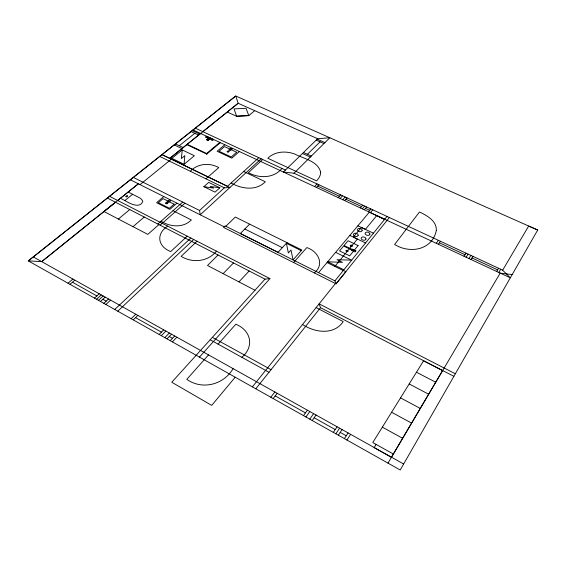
<?xml version="1.0" encoding="UTF-8"?>
<svg xmlns="http://www.w3.org/2000/svg" width="566" height="566" viewBox="0 0 566 566"><rect width="100%" height="100%" fill="white"/><g stroke="black" fill="none" stroke-linecap="round" stroke-linejoin="round"><path stroke-width="0.85" d="M184.099 164.267L194.364 155.721L182.252 149.94L171.866 158.367L184.099 164.267L184.827 155.643L181.318 158.53L182.273 149.955M537.7 230.029L400.219 469.999L28.3 260.876L235.76 96.001L537.7 230.029L528.686 226.032L502.665 270.18L510.313 277.828L192.999 129.904M388 463.13L500.195 273.116L512.173 274.595M498.802 272.465L500.698 269.26M496.644 271.454L498.547 268.263M376.121 444.416L374.126 447.649L391.41 457.314L442.577 370.603L423.559 360.818L372.782 442.562L393.349 454.024M471.011 259.504L473.006 256.398M468.896 258.52L470.905 255.422M346.916 440.03L350.616 434.348M466.108 257.219L468.124 254.127M344.404 438.615L348.111 432.948M464.007 256.242L466.03 253.151M338.341 435.204L342.076 429.58M335.836 433.797L339.593 428.186M333.339 432.396L337.103 426.792M438.317 244.264L440.426 241.257M312.213 420.517L316.076 415.034M436.259 243.309L438.381 240.309M309.765 419.137L313.635 413.675M305.93 416.979L309.821 411.539M303.496 415.614L307.402 410.187M273.173 398.563L277.213 393.306M270.796 397.226L274.85 391.983M255.79 388.792L320.526 307.699L319.118 303.857L455.354 373.765M252.365 386.861L335.468 283.531M389.358 217.528L336.07 283.828L223.584 227.419L225.134 225.912L334.938 280.87L336.07 283.828L345.883 271.673L343.371 270.428M334.938 280.87L386.988 216.431M334.831 266.402L357.365 239.064L353.333 237.133L361.412 227.426L365.431 229.329L376.73 215.611L384.625 219.339L369.301 212.193L318.559 272.678M235.201 377.211L211.698 405.39L171.774 382.241L265.015 279.144L269.947 278.621L199.43 357.104M370.419 212.611L372.761 209.816M368.466 211.705L370.815 208.911M241.908 357.316C254.629 346.307 251.007 330.466 235.838 324.212L218.094 344.163M233.1 368.643C223.761 384.738 202.189 390.342 186.801 379.333L208.536 354.903M314.335 272.932C324.99 264.11 318.064 251.389 306.85 247.568L293.598 262.532M364.271 209.745L366.634 206.972M362.332 208.84L364.695 206.074M360.393 207.941L362.764 205.175M344.652 200.597L347.078 197.881M342.741 199.706L345.168 196.996M340.102 198.475L342.536 195.772M338.192 197.591L340.64 194.895M278.005 252.358L286.955 242.637M238.944 281.889L249.153 270.987M172.397 341.899L176.861 337.195M170.225 340.675L174.696 335.985M316.415 187.438L318.92 184.806M314.547 186.568L317.059 183.936M166.998 338.864L171.491 334.188M164.833 337.647L169.333 332.985M223.131 273.647L233.503 262.935M161.338 335.68L165.845 331.039M159.18 334.471L163.701 329.837M218.052 254.99L207.517 265.511L254.976 290.245M249.656 224.157L240.331 233.489L277.984 252.302M216.431 251.162C208.04 261.867 192.376 263.282 181.134 256.356L197.039 241.215M317.653 138.734L283.382 172.036L293.995 173.224L329.858 137.729L317.653 138.734L238.152 103.267L235.76 96.001L28.3 260.876L41.714 261.626L115.535 202.253L103.946 211.528L147.811 234.388L158.926 224.575M307.409 154.277L320.094 141.833M133.251 319.889L137.871 315.389M225.855 226.237L235.315 217.068L301.841 250.002L293.046 259.886L291.016 250.016L288.356 252.96L286.41 243.231M131.149 318.708L135.769 314.222M281.925 168.442C273.788 178.531 259.016 178.509 248.354 172.687L262.659 159.485M117.785 311.194L193.664 239.482M114.742 309.482L190.813 238.017M187.226 236.178L170.691 251.594C157.737 246.543 155.763 233.815 167.678 226.145M105.87 304.494L110.582 300.136M103.811 303.341L108.538 298.997M261.145 158.777L200.244 214.804L199.543 210.46L133.258 177.356M199.543 210.46L224.362 187.799L229.916 187.509L161.883 154.568L227.49 186.306L258.782 157.681M100.472 301.459L105.212 297.136M98.434 300.313L103.175 295.997M96.531 299.244L101.279 294.936M219.834 187.785L215.045 192.129L203.866 186.667L208.705 182.379L219.834 187.785L210.262 186.447L213.665 188.103L203.866 186.667M94.494 298.098L99.255 293.796M160.121 225.19L184.976 203.187M239.376 151.525L231.819 158.176L217.139 151.271L224.808 144.733M157.85 224.023L182.747 202.076M176.967 203.166L169.864 209.392L156.598 202.685L163.786 196.558M205.911 178.842L218.773 167.593C209.661 162.463 197.584 163.425 190.339 171.279M70 284.323L74.839 280.149M132.996 226.669L144.252 217.026M68.012 283.205L72.858 279.045M206.746 154.094L220.365 142.66M206.215 153.839L219.792 142.391M254.714 110.66L248.835 115.598L236.503 116.228L227.228 112.04M211.889 140.05L212.866 139.264M118.379 219.049L129.763 209.576M209.696 137.786L206.703 139.441L206.717 140.021L208.578 140.311L208.96 139.194L210.311 138.076M206.18 137.382L207.142 136.597M120.537 198.319L124.902 200.555L132.6 194.272M140.028 184.629L171.399 159.166L169.772 158.381L200.59 133.442M117.707 200.498L138.359 183.794L41.714 261.626M169.758 158.388L238.152 103.267L202.805 131.652M179.288 145.71L194.81 133.3M206.76 139.406L208.599 140.29L206.746 139.427M347.397 251.233C345.423 251.778 347 249.394 347.496 251.113M351.684 246.033C349.731 246.571 351.274 244.215 351.783 245.913M327.714 261.768L342.494 262.376L337.046 259.695L351.564 260.155L335.617 252.358M167.027 202.522L165.788 202.621L165.477 203.236L166.05 203.781L167.288 203.682L167.331 202.678M317.215 139.158L324.934 142.604M316.231 140.113L323.957 143.566M303.489 152.495L311.335 156.06M302.463 153.492L310.317 157.065M293.995 173.224L502.665 270.18M195.228 128.128L285.413 170.062M317.668 186.115L339.416 196.239M345.868 199.239L361.582 206.555M365.452 208.359L369.64 210.304M439.372 242.757L465.019 254.693M472.009 257.947L497.599 269.855M208.734 138.578L205.451 137.043L206.413 136.257L213.623 139.618L212.667 140.41L209.349 138.868M208.437 138.826L209.052 139.109M192.178 130.548L199.848 134.135M190.975 131.503L198.652 135.104M187.219 144.316L207.149 153.754M243.663 171.505L265.32 181.764C256.193 191.166 241.484 188.973 231.112 182.995M186.808 144.648L206.802 154.115M357.903 225.834L373.397 233.171M175.403 143.856L183.179 147.57M174.144 144.854L181.934 148.575M349.852 235.435L365.509 242.934M159.626 156.365L224.362 187.799M327.7 261.789L343.817 269.749M327.035 262.546L343.244 270.562M286.368 243.281L301.261 250.653M244.809 229.011L282.264 247.646M130.258 179.74L224.207 226.817M172.984 210.679L191.358 219.969C183.243 228.19 170.175 227.016 161.034 221.214M128.263 192.072L139.816 197.966L141.663 199.381L142.774 201.404C140.035 209.123 129.352 203.328 124.902 200.555M109.471 196.282L269.947 278.621M107.292 198.015L265.015 279.144M320.526 307.699L453.897 376.312M316.104 307.607L343.215 321.58C333.926 335.461 314.717 332.617 302.527 324.488M416.477 372.23L435.707 382.234M409.168 383.953L428.639 394.198M400.523 397.877L420.227 408.39M391.587 412.267L411.553 423.078M382.347 427.16L402.582 438.268M212.377 337.343L271.057 369.662M210.17 339.784L268.977 372.272M33.281 256.914L403.657 464.007M72.427 282.229L96.878 295.94M102.849 299.294L106.182 301.162M135.564 317.632L161.444 332.143M169.255 336.522L172.467 338.327M275.196 395.924L305.456 412.89M314.151 417.765L335.228 429.587M340.216 432.382L346.265 435.77M320.689 172.227C320.653 175.559 318.814 178.538 316.55 180.865L267.803 158.268C274.899 151.249 285.979 150.69 294.928 154.122C303.779 158.735 317.851 161.027 320.689 172.227M228.558 151.603L227.454 151.674L228.558 151.603M228.968 151.575L228.197 152.24L227.044 151.702L227.815 151.037L228.968 151.575M167.147 203.102C166.05 204.623 165.583 201.786 167.147 203.102M436.308 230.617C432.198 250.151 409.883 253.978 394.622 244.491L419.484 211.981C426.983 215.568 436.952 220.945 436.308 230.617M369.909 234.154C369.294 236.135 366.046 235.576 365.24 233.956L365.127 233.312C365.756 231.345 368.982 231.911 369.796 233.517L369.909 234.154M365.969 239.015C365.353 241.01 362.063 240.458 361.264 238.81L361.15 238.166C361.78 236.178 365.049 236.73 365.855 238.371L365.969 239.015M362.148 230.468C361.518 232.428 358.292 231.883 357.486 230.263L357.379 229.633C358.023 227.688 361.228 228.232 362.035 229.838L362.148 230.468M358.165 235.286C357.528 237.26 354.266 236.73 353.467 235.081L353.368 234.437C354.012 232.477 357.252 233.008 358.059 234.642L358.165 235.286M355.908 250.915L355.059 251.962L351.245 250.108L352.102 249.068L355.908 250.915M353.7 250.922L349.689 255.846L339.536 250.901L343.604 246.026L353.7 250.922M358.101 245.573L354.146 250.42L344.05 245.531L348.055 240.741L358.101 245.573M347.941 251.262L346.562 251.601L345.861 250.554L347.234 250.222L347.941 251.262M352.222 246.061L350.856 246.394L350.156 245.361L351.514 245.028L352.222 246.061M236.673 152.261L231.268 157.001L219.042 151.256L224.511 146.58L236.673 152.261M174.109 204.149L169.39 208.274L158.339 202.692L163.1 198.624L174.109 204.149M232.11 148.971L229.945 150.846L228.551 150.195L230.716 148.32L232.11 148.971M170.585 200.774L168.031 202.982L166.553 202.239L169.107 200.031L170.585 200.774M212.109 139.42L212.109 139.42M207.092 137.078L206.654 136.993L207.092 137.078M127.569 195.977L126.345 196.975L125.61 196.6L126.834 195.603L127.569 195.977M248.757 115.584L236.595 116.228L234.034 108.898L246.083 108.283L248.757 115.584"/></g></svg>
